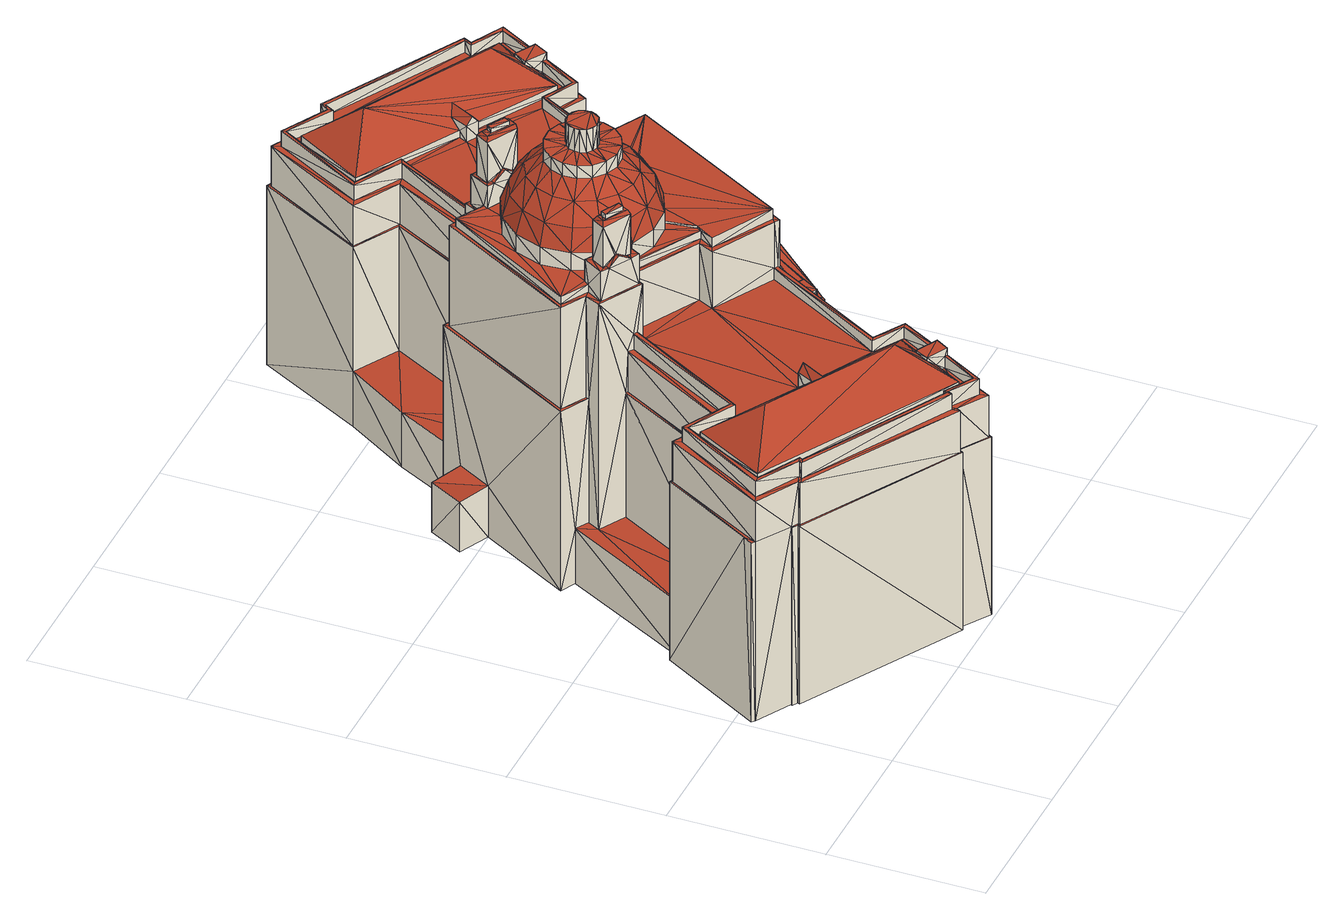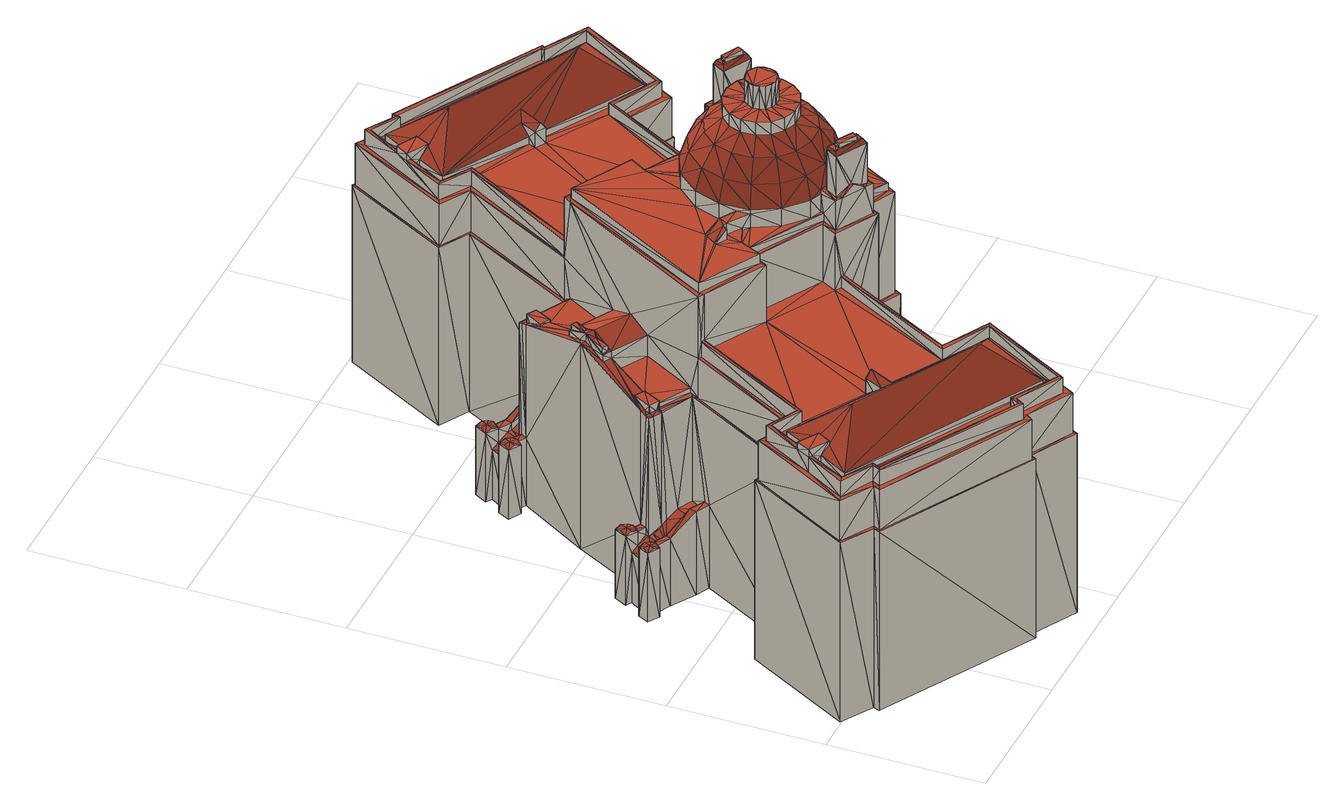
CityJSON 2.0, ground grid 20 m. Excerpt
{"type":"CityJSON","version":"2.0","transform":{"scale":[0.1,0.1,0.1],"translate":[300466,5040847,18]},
"CityObjects":{
"building1":{"type":"Building","geometry":[{"type":"MultiSurface","lod":"2","boundaries":[[[0,1,2]],[[3,4,5]],[[6,7,8]],[[9,10,11]],[[12,13,14]],[[10,15,0]],[[16,15,13]],[[12,16,13]],[[17,3,18]],[[12,19,16]],[[16,20,15]],[[20,21,15]],[[22,23,20]],[[20,23,24]],[[23,25,24]],[[20,24,21]],[[15,21,26]],[[15,26,0]],[[27,28,29]],[[30,27,1]],[[31,18,32]],[[30,33,27]],[[34,35,31]],[[1,27,29]],[[0,2,36]],[[34,31,32]],[[37,38,39]],[[28,40,29]],[[1,29,2]],[[29,41,42]],[[2,29,42]],[[2,42,43]],[[44,43,45]],[[2,43,44]],[[10,0,38]],[[0,36,38]],[[38,36,46]],[[11,10,38]],[[32,18,47]],[[38,48,49]],[[18,9,47]],[[39,38,49]],[[37,39,50]],[[11,38,37]],[[7,51,52]],[[34,32,53]],[[8,52,54]],[[7,52,8]],[[6,8,55]],[[47,9,56]],[[57,6,55]],[[18,3,5]],[[58,7,6]],[[9,11,56]],[[58,59,7]],[[11,37,51]],[[7,11,51]],[[18,5,9]],[[60,61,62]],[[60,63,61]],[[61,64,65]],[[61,65,62]],[[66,67,63]],[[66,63,60]],[[68,69,70]],[[68,71,69]],[[72,68,70]],[[73,74,75]],[[75,74,66]],[[74,67,66]],[[76,77,78]],[[78,77,79]],[[80,76,81]],[[81,76,78]],[[80,82,83]],[[80,81,82]],[[82,79,77]],[[83,82,77]],[[84,85,86]],[[87,88,89]],[[85,90,87]],[[86,85,87]],[[86,87,89]],[[91,92,93]],[[94,92,91]],[[91,93,95]],[[96,94,97]],[[94,91,98]],[[99,96,100]],[[99,100,101]],[[101,100,102]],[[96,92,94]],[[99,92,96]],[[103,104,105]],[[103,106,104]],[[107,108,109]],[[107,109,110]],[[111,112,113]],[[113,112,114]],[[115,113,116]],[[117,118,119]],[[120,115,121]],[[120,111,115]],[[119,118,120]],[[122,123,124]],[[117,119,123]],[[118,125,111]],[[109,122,126]],[[108,123,122]],[[120,118,111]],[[108,122,109]],[[115,111,113]],[[117,123,108]],[[127,128,129]],[[130,128,127]],[[131,132,133]],[[131,134,135]],[[131,135,132]],[[35,133,31]],[[134,136,135]],[[131,133,35]],[[135,137,138]],[[138,137,139]],[[135,138,132]],[[137,127,139]],[[137,130,127]],[[140,141,142]],[[141,143,144]],[[141,144,145]],[[145,146,142]],[[141,145,142]],[[147,143,148]],[[149,150,151]],[[148,143,141]],[[147,149,143]],[[149,151,143]],[[152,153,154]],[[154,153,155]],[[105,104,156]],[[153,105,157]],[[117,108,153]],[[117,153,157]],[[108,155,153]],[[105,156,158]],[[157,105,158]],[[158,156,159]],[[156,160,159]],[[140,161,141]],[[162,163,164]],[[163,165,164]],[[166,163,162]],[[166,167,163]],[[168,164,165]],[[169,164,168]],[[170,171,172]],[[170,172,173]],[[167,174,175]],[[166,174,167]],[[171,176,172]],[[172,176,177]],[[178,179,180]],[[178,181,179]],[[182,183,178]],[[183,181,178]],[[184,185,186]],[[185,187,186]],[[188,189,190]],[[191,190,192]],[[193,191,192]],[[194,192,195]],[[193,192,194]],[[190,196,192]],[[190,197,196]],[[190,198,197]],[[197,198,199]],[[200,201,202]],[[200,202,203]],[[204,205,206]],[[207,204,206]],[[208,209,210]],[[210,209,211]],[[212,213,214]],[[212,214,215]],[[208,202,201]],[[208,210,202]],[[212,215,216]],[[215,217,216]],[[218,219,220]],[[220,219,221]],[[218,222,223]],[[218,220,222]],[[224,225,226]],[[225,227,226]],[[224,228,225]],[[225,229,227]],[[230,231,232]],[[230,233,231]],[[234,233,230]],[[234,235,233]],[[236,237,238]],[[239,237,236]],[[239,240,237]],[[239,241,240]],[[239,22,241]],[[22,20,241]],[[237,240,242]],[[237,242,234]],[[242,235,234]],[[243,244,245]],[[245,244,246]],[[247,248,249]],[[247,250,248]],[[226,227,251]],[[251,252,253]],[[251,254,252]],[[226,251,253]],[[111,243,245]],[[247,222,250]],[[247,223,222]],[[125,243,111]],[[255,223,247]],[[243,255,247]],[[125,255,243]],[[256,257,258]],[[256,258,259]],[[257,260,258]],[[261,262,263]],[[263,262,264]],[[261,265,262]],[[261,263,257]],[[261,256,266]],[[261,257,256]],[[267,211,209]],[[267,268,211]],[[269,270,271]],[[270,272,271]],[[91,95,273]],[[91,273,274]],[[96,275,276]],[[96,97,275]],[[100,277,278]],[[100,278,102]],[[94,270,269]],[[94,98,270]],[[277,279,278]],[[278,279,280]],[[276,275,267]],[[275,268,267]],[[258,281,282]],[[258,260,281]],[[271,283,284]],[[271,272,283]],[[282,281,285]],[[281,286,285]],[[279,216,280]],[[280,216,217]],[[287,288,289]],[[287,290,288]],[[291,285,286]],[[291,286,292]],[[287,264,262]],[[287,289,264]],[[293,206,294]],[[294,206,205]],[[295,296,213]],[[296,214,213]],[[297,292,298]],[[297,291,292]],[[299,300,290]],[[301,302,299]],[[301,299,303]],[[300,288,290]],[[299,290,303]],[[290,304,303]],[[305,249,248]],[[305,248,306]],[[307,308,309]],[[309,308,310]],[[307,309,112]],[[309,114,112]],[[311,246,244]],[[311,312,246]],[[308,313,310]],[[310,313,314]],[[313,293,314]],[[314,293,294]],[[297,315,316]],[[317,315,297]],[[318,297,298]],[[319,315,317]],[[317,297,318]],[[319,317,320]],[[305,306,299]],[[306,300,299]],[[320,321,322]],[[301,320,302]],[[312,320,322]],[[311,302,312]],[[301,319,320]],[[312,302,320]],[[321,323,322]],[[321,324,323]],[[325,326,327]],[[326,328,327]],[[328,296,295]],[[327,328,295]],[[324,203,323]],[[324,200,203]],[[304,316,315]],[[303,304,315]],[[317,318,325]],[[318,326,325]],[[159,329,330]],[[159,160,329]],[[224,331,332]],[[224,332,228]],[[332,331,333]],[[188,253,252]],[[334,253,188]],[[188,252,189]],[[331,334,335]],[[331,335,333]],[[331,253,334]],[[336,337,338]],[[336,339,337]],[[340,338,341]],[[341,338,123]],[[340,342,338]],[[338,337,124]],[[338,124,123]],[[343,344,225]],[[344,229,225]],[[345,346,347]],[[345,348,346]],[[347,346,349]],[[349,350,351]],[[347,349,351]],[[346,352,349]],[[353,354,355]],[[353,355,356]],[[351,350,61]],[[350,64,61]],[[357,358,359]],[[357,360,358]],[[357,359,361]],[[361,355,354]],[[357,361,354]],[[361,362,355]],[[345,353,356]],[[345,356,348]],[[361,363,362]],[[362,363,364]],[[365,366,367]],[[365,368,366]],[[369,366,370]],[[369,367,366]],[[371,368,365]],[[371,372,368]],[[373,374,375]],[[373,376,374]],[[373,377,376]],[[376,377,378]],[[349,352,379]],[[349,379,380]],[[381,382,383]],[[384,382,381]],[[385,386,387]],[[386,388,389]],[[384,390,385]],[[381,391,390]],[[386,389,387]],[[384,381,390]],[[384,385,387]],[[392,393,394]],[[392,395,393]],[[382,396,397]],[[382,397,383]],[[383,397,398]],[[382,395,396]],[[396,395,392]],[[389,393,395]],[[387,389,395]],[[399,400,369]],[[369,89,88]],[[369,370,89]],[[399,369,88]],[[401,402,403]],[[403,404,405]],[[406,404,403]],[[401,407,402]],[[402,406,403]],[[404,400,399]],[[406,400,404]],[[401,408,407]],[[363,86,364]],[[408,363,409]],[[401,84,408]],[[408,84,363]],[[363,84,86]],[[410,411,412]],[[410,380,413]],[[410,412,380]],[[412,411,414]],[[413,380,379]],[[380,412,415]],[[416,417,418]],[[417,419,418]],[[420,417,416]],[[414,421,420]],[[420,422,417]],[[411,421,414]],[[421,422,420]],[[423,424,71]],[[71,62,425]],[[423,71,425]],[[424,69,71]],[[426,427,428]],[[426,428,429]],[[423,429,424]],[[423,426,429]],[[360,430,431]],[[427,430,360]],[[360,431,358]],[[427,360,428]],[[432,433,434]],[[432,435,433]],[[436,435,432]],[[436,437,435]],[[438,439,440]],[[441,438,440]],[[442,443,437]],[[442,437,436]],[[443,444,445]],[[442,444,443]],[[440,439,446]],[[440,446,447]],[[448,449,450]],[[449,451,450]],[[452,453,454]],[[455,453,452]],[[455,452,456]],[[452,457,456]],[[456,458,459]],[[456,457,458]],[[460,461,462]],[[462,461,463]],[[464,460,462]],[[464,462,465]],[[466,467,468]],[[468,467,469]],[[470,447,446]],[[471,447,470]],[[472,471,470]],[[473,471,472]],[[474,475,476]],[[474,477,475]],[[461,478,463]],[[463,478,479]],[[480,464,465]],[[480,465,481]],[[482,480,481]],[[482,481,483]],[[451,484,485]],[[450,451,485]],[[453,483,454]],[[453,482,483]],[[478,484,479]],[[478,485,484]],[[459,458,486]],[[458,487,486]],[[488,449,448]],[[488,489,449]],[[486,487,490]],[[487,491,490]],[[490,491,488]],[[491,489,488]],[[434,433,492]],[[433,493,492]],[[494,495,441]],[[495,438,441]],[[477,472,475]],[[477,473,472]],[[467,474,476]],[[467,476,469]],[[444,468,445]],[[444,466,468]],[[492,493,494]],[[493,495,494]],[[496,497,498]],[[499,497,496]],[[500,501,502]],[[500,503,501]],[[504,505,506]],[[504,507,505]],[[430,508,431]],[[431,508,509]],[[402,510,406]],[[402,511,510]],[[512,408,513]],[[513,408,409]],[[514,498,497]],[[514,515,498]],[[502,516,517]],[[502,501,516]],[[506,415,412]],[[506,505,415]],[[420,503,500]],[[420,416,503]],[[425,62,504]],[[62,507,504]],[[62,65,507]],[[508,512,509]],[[509,512,513]],[[511,499,510]],[[510,499,496]],[[517,516,515]],[[517,515,514]],[[518,46,519]],[[520,518,519]],[[518,38,46]],[[520,521,518]],[[520,50,521]],[[50,39,521]],[[522,523,520]],[[523,50,520]],[[522,524,523]],[[523,37,50]],[[525,519,526]],[[526,519,46]],[[525,526,527]],[[526,46,36]],[[528,37,523]],[[528,51,37]],[[378,52,51]],[[378,51,528]],[[529,378,377]],[[54,52,378]],[[529,54,378]],[[57,530,6]],[[531,530,57]],[[532,533,59]],[[59,533,7]],[[58,532,59]],[[534,532,58]],[[534,6,530]],[[534,58,6]],[[531,55,535]],[[531,57,55]],[[535,8,536]],[[535,55,8]],[[537,538,539]],[[537,25,23]],[[537,539,25]],[[540,541,542]],[[540,543,544]],[[540,544,541]],[[19,542,16]],[[543,545,544]],[[540,542,19]],[[544,546,541]],[[544,547,546]],[[548,549,24]],[[24,549,21]],[[550,551,26]],[[26,551,0]],[[549,26,21]],[[549,550,26]],[[542,241,16]],[[16,241,20]],[[552,15,553]],[[552,13,15]],[[554,552,555]],[[554,14,552]],[[14,13,552]],[[552,544,545]],[[555,552,545]],[[556,557,540]],[[556,540,19]],[[556,19,12]],[[556,554,558]],[[556,14,554]],[[556,12,14]],[[239,559,537]],[[239,537,23]],[[239,23,22]],[[238,237,548]],[[238,548,560]],[[548,25,539]],[[560,548,539]],[[548,24,25]],[[561,562,563]],[[147,561,563]],[[147,563,564]],[[149,564,565]],[[563,566,10]],[[147,564,149]],[[563,10,9]],[[562,566,563]],[[547,194,546]],[[566,567,553]],[[566,553,10]],[[553,568,193]],[[553,193,547]],[[10,553,15]],[[547,193,194]],[[567,568,553]],[[569,570,571]],[[569,4,3]],[[569,571,4]],[[572,47,573]],[[572,32,47]],[[573,56,574]],[[573,47,56]],[[574,11,575]],[[574,56,11]],[[133,576,31]],[[31,576,18]],[[577,563,5]],[[5,563,9]],[[578,579,131]],[[578,131,35]],[[578,35,34]],[[578,580,581]],[[578,53,580]],[[578,34,53]],[[582,572,136]],[[572,135,136]],[[580,572,582]],[[53,32,572]],[[580,53,572]],[[583,584,569]],[[583,569,3]],[[583,3,17]],[[585,586,587]],[[583,586,585]],[[583,588,586]],[[583,576,588]],[[583,17,576]],[[17,18,576]],[[586,565,564]],[[586,588,565]],[[587,577,589]],[[589,577,571]],[[587,586,577]],[[577,4,571]],[[577,5,4]],[[128,142,146]],[[128,146,129]],[[533,575,7]],[[575,142,128]],[[7,575,11]],[[533,142,575]],[[536,54,529]],[[536,8,54]],[[283,590,43]],[[43,590,45]],[[591,284,283]],[[207,284,591]],[[591,283,43]],[[591,43,42]],[[207,591,204]],[[592,29,40]],[[592,40,593]],[[591,42,594]],[[42,41,594]],[[592,594,29]],[[29,594,41]],[[198,232,199]],[[198,551,232]],[[199,232,231]],[[551,595,1]],[[198,595,551]],[[551,1,0]],[[526,2,596]],[[526,36,2]],[[274,596,597]],[[596,44,597]],[[274,273,596]],[[596,2,44]],[[598,45,590]],[[44,45,598]],[[597,44,598]],[[599,593,28]],[[28,593,40]],[[600,601,30]],[[30,601,33]],[[600,1,595]],[[600,30,1]],[[27,599,28]],[[602,599,27]],[[601,602,33]],[[33,602,27]],[[521,39,603]],[[39,49,603]],[[49,48,604]],[[603,49,604]],[[518,604,38]],[[38,604,48]],[[605,606,525]],[[605,525,92]],[[525,93,92]],[[525,527,93]],[[219,99,221]],[[221,99,101]],[[607,608,609]],[[607,609,610]],[[611,610,612]],[[612,610,609]],[[613,611,612]],[[614,611,613]],[[614,608,607]],[[614,613,608]],[[615,616,617]],[[413,616,615]],[[616,618,619]],[[410,413,615]],[[413,618,616]],[[620,621,622]],[[620,623,621]],[[624,625,620]],[[625,626,623]],[[627,628,624]],[[629,630,628]],[[625,623,620]],[[627,629,628]],[[627,624,620]],[[631,622,632]],[[633,621,634]],[[631,632,635]],[[636,635,637]],[[631,635,636]],[[632,622,633]],[[633,622,621]],[[629,631,636]],[[627,631,629]],[[619,371,419]],[[619,618,371]],[[618,372,371]],[[371,418,419]],[[638,522,639]],[[640,524,522]],[[638,640,522]],[[522,641,639]],[[642,643,638]],[[642,644,643]],[[375,374,640]],[[645,646,644]],[[643,647,638]],[[642,645,644]],[[643,648,647]],[[375,640,638]],[[647,649,375]],[[647,375,638]],[[642,330,329]],[[642,329,645]],[[639,641,650]],[[641,651,650]],[[650,651,652]],[[651,653,652]],[[605,652,653]],[[605,653,606]],[[654,655,656]],[[654,657,655]],[[656,655,658]],[[654,659,657]],[[654,660,659]],[[661,662,663]],[[661,663,664]],[[665,661,664]],[[666,661,665]],[[667,668,669]],[[669,663,662]],[[251,115,116]],[[251,116,254]],[[670,671,672]],[[671,673,672]],[[670,674,671]],[[674,675,671]],[[676,677,670]],[[677,161,670]],[[161,674,670]],[[676,678,679]],[[676,679,677]],[[671,126,122]],[[671,675,126]],[[676,680,681]],[[676,681,678]],[[681,680,682]],[[336,673,339]],[[680,672,336]],[[336,672,673]],[[680,336,682]],[[683,684,685]],[[685,684,686]],[[687,688,184]],[[688,185,184]],[[684,689,686]],[[686,689,690]],[[169,691,692]],[[169,168,691]],[[693,169,692]],[[176,694,177]],[[695,696,176]],[[176,696,694]],[[696,692,694]],[[694,692,691]],[[696,697,692]],[[698,699,700]],[[699,701,700]],[[702,703,704]],[[705,702,704]],[[706,707,708]],[[709,710,702]],[[708,707,705]],[[709,702,707]],[[707,702,705]],[[711,712,713]],[[711,714,712]],[[706,708,715]],[[708,716,715]],[[717,107,718]],[[718,107,110]],[[713,712,103]],[[712,106,103]],[[703,152,704]],[[704,152,154]],[[719,720,721]],[[721,720,722]],[[723,724,720]],[[724,722,720]],[[723,718,724]],[[723,717,718]],[[725,716,726]],[[725,715,716]],[[727,728,729]],[[727,730,728]],[[698,729,728]],[[698,728,699]],[[719,721,731]],[[721,732,731]],[[732,183,182]],[[731,732,182]],[[170,733,734]],[[710,733,711]],[[711,733,170]],[[711,170,714]],[[714,170,173]],[[710,711,702]],[[701,175,174]],[[700,701,174]],[[709,707,700]],[[174,735,736]],[[700,174,736]],[[709,700,736]],[[736,735,734]],[[736,734,733]],[[737,683,685]],[[738,683,737]],[[739,740,688]],[[739,688,687]],[[725,740,739]],[[725,726,740]],[[727,738,737]],[[727,737,730]],[[741,186,742]],[[742,186,187]],[[743,649,647]],[[743,744,649]],[[741,648,643]],[[741,742,648]],[[745,644,746]],[[746,644,646]],[[743,180,744]],[[744,180,179]],[[745,746,689]],[[746,690,689]],[[747,748,749]],[[747,749,750]],[[749,748,751]],[[752,747,750]],[[340,747,752]],[[340,752,342]],[[343,121,344]],[[343,120,121]],[[753,120,343]],[[748,753,751]],[[751,753,343]],[[60,71,68]],[[60,62,71]],[[754,75,66]],[[73,75,754]],[[755,68,72]],[[755,66,68]],[[754,66,755]],[[66,60,68]],[[80,83,77]],[[80,77,76]],[[381,403,391]],[[401,381,383]],[[84,383,85]],[[383,398,85]],[[401,403,381]],[[401,383,84]],[[756,587,589]],[[757,580,582]],[[579,757,131]],[[578,581,757]],[[578,757,579]],[[581,580,757]],[[757,582,136]],[[583,585,756]],[[584,756,569]],[[583,756,584]],[[585,587,756]],[[756,589,571]],[[145,129,146]],[[127,129,145]],[[574,128,130]],[[574,575,128]],[[152,105,153]],[[152,103,105]],[[713,103,152]],[[702,713,703]],[[702,711,713]],[[703,713,152]],[[106,177,694]],[[172,177,106]],[[746,646,645]],[[163,686,165]],[[714,172,712]],[[712,172,106]],[[167,728,685]],[[167,175,701]],[[699,167,701]],[[730,685,728]],[[106,694,156]],[[730,737,685]],[[699,728,167]],[[714,173,172]],[[168,165,746]],[[167,685,163]],[[685,686,163]],[[694,691,156]],[[686,690,165]],[[746,165,690]],[[168,746,691]],[[691,746,645]],[[156,645,329]],[[691,645,156]],[[156,329,160]],[[106,156,104]],[[758,162,164]],[[166,758,759]],[[166,162,758]],[[171,758,760]],[[760,758,693]],[[693,758,169]],[[171,695,176]],[[171,760,695]],[[169,758,164]],[[171,759,758]],[[170,734,171]],[[735,759,734]],[[734,759,171]],[[166,759,735]],[[166,735,174]],[[226,253,331]],[[224,226,331]],[[197,231,233]],[[197,199,231]],[[230,551,550]],[[230,232,551]],[[192,196,233]],[[195,192,233]],[[195,233,235]],[[196,197,233]],[[234,550,549]],[[234,230,550]],[[266,259,761]],[[266,256,259]],[[261,266,265]],[[266,761,265]],[[297,316,291]],[[304,762,316]],[[287,762,304]],[[316,762,291]],[[287,304,290]],[[291,762,285]],[[762,763,285]],[[287,763,762]],[[761,259,763]],[[287,262,265]],[[258,282,763]],[[258,763,259]],[[287,265,761]],[[287,761,763]],[[763,282,285]],[[95,93,273]],[[527,526,93]],[[93,596,273]],[[93,526,596]],[[98,91,274]],[[98,274,270]],[[274,597,272]],[[272,597,598]],[[270,274,272]],[[598,590,283]],[[272,598,283]],[[328,215,296]],[[296,215,214]],[[215,286,217]],[[318,292,326]],[[292,215,328]],[[318,298,292]],[[292,286,215]],[[222,263,248]],[[260,278,281]],[[248,263,264]],[[257,278,260]],[[289,288,300]],[[326,292,328]],[[289,248,264]],[[306,289,300]],[[222,257,263]],[[306,248,289]],[[280,217,286]],[[250,222,248]],[[281,280,286]],[[222,101,257]],[[220,101,222]],[[278,280,281]],[[220,221,101]],[[101,102,278]],[[101,278,257]],[[301,315,319]],[[301,303,315]],[[207,211,284]],[[202,207,206]],[[268,271,284]],[[268,284,211]],[[313,203,293]],[[308,322,313]],[[97,94,269]],[[307,312,308]],[[307,112,312]],[[275,269,268]],[[111,245,112]],[[245,246,112]],[[312,112,246]],[[312,322,308]],[[322,323,313]],[[313,323,203]],[[293,203,202]],[[293,202,206]],[[210,207,202]],[[97,269,275]],[[210,211,207]],[[269,271,268]],[[601,310,602]],[[116,113,198]],[[600,309,310]],[[189,252,190]],[[599,294,205]],[[309,595,114]],[[198,113,595]],[[205,592,593]],[[254,198,252]],[[204,591,592]],[[252,198,190]],[[592,591,594]],[[254,116,198]],[[113,114,595]],[[204,592,205]],[[602,294,599]],[[600,595,309]],[[600,310,601]],[[310,314,602]],[[602,314,294]],[[599,205,593]],[[305,299,302]],[[243,247,244]],[[311,244,305]],[[247,249,244]],[[311,305,302]],[[305,244,249]],[[320,317,325]],[[212,208,213]],[[200,295,213]],[[320,325,321]],[[212,216,208]],[[277,276,279]],[[100,276,277]],[[321,325,324]],[[100,96,276]],[[276,267,279]],[[279,209,216]],[[325,327,324]],[[279,267,209]],[[324,295,200]],[[213,208,201]],[[200,213,201]],[[208,216,209]],[[324,327,295]],[[418,365,501]],[[371,365,418]],[[406,510,400]],[[365,515,516]],[[496,367,400]],[[416,418,503]],[[515,367,498]],[[510,496,400]],[[365,367,515]],[[496,498,367]],[[400,367,369]],[[503,418,501]],[[501,365,516]],[[521,603,518]],[[518,603,604]],[[404,388,386]],[[405,386,385]],[[405,404,386]],[[392,394,87]],[[392,87,90]],[[396,392,90]],[[405,385,390]],[[403,390,391]],[[403,405,390]],[[397,90,85]],[[397,396,90]],[[398,397,85]],[[387,395,764]],[[765,387,764]],[[384,387,765]],[[384,765,766]],[[382,767,764]],[[382,764,395]],[[384,766,382]],[[766,767,382]],[[428,360,357]],[[72,424,429]],[[70,69,424]],[[353,428,357]],[[72,70,424]],[[353,429,428]],[[345,72,353]],[[353,357,354]],[[345,73,754]],[[345,755,72]],[[72,429,353]],[[73,347,351]],[[351,61,63]],[[74,63,67]],[[73,351,74]],[[74,351,63]],[[345,347,73]],[[345,754,755]],[[349,380,505]],[[505,380,415]],[[349,65,350]],[[350,65,64]],[[349,505,507]],[[349,507,65]],[[361,431,509]],[[361,513,363]],[[359,358,431]],[[513,409,363]],[[359,431,361]],[[361,509,513]],[[768,497,499]],[[769,768,499]],[[770,768,769]],[[770,771,768]],[[470,446,770]],[[446,771,770]],[[438,772,773]],[[438,773,439]],[[772,774,773]],[[772,775,774]],[[776,502,777]],[[500,502,776]],[[776,778,779]],[[776,777,778]],[[779,778,493]],[[493,778,495]],[[780,781,435]],[[435,781,433]],[[780,782,781]],[[783,782,780]],[[504,782,783]],[[504,506,782]],[[423,425,784]],[[425,785,784]],[[785,786,787]],[[784,785,787]],[[786,437,443]],[[787,786,443]],[[788,445,468]],[[788,468,789]],[[790,788,791]],[[788,789,791]],[[426,790,427]],[[790,791,427]],[[430,792,508]],[[430,793,792]],[[794,795,792]],[[793,794,792]],[[794,476,795]],[[794,469,476]],[[407,796,402]],[[797,407,512]],[[402,796,511]],[[512,407,408]],[[797,796,407]],[[798,799,797]],[[797,799,796]],[[475,799,798]],[[475,472,799]],[[774,497,768]],[[774,514,497]],[[773,774,768]],[[773,768,771]],[[777,517,775]],[[777,502,517]],[[778,777,775]],[[778,775,772]],[[506,412,414]],[[782,414,776]],[[414,420,776]],[[506,414,782]],[[420,500,776]],[[781,776,779]],[[782,776,781]],[[425,504,785]],[[785,504,783]],[[785,783,780]],[[785,780,786]],[[423,784,790]],[[423,790,426]],[[784,788,790]],[[784,787,788]],[[791,793,430]],[[427,791,430]],[[791,794,793]],[[791,789,794]],[[792,512,508]],[[792,797,512]],[[792,798,797]],[[795,798,792]],[[796,769,499]],[[796,499,511]],[[770,769,796]],[[799,770,796]],[[461,485,478]],[[455,456,459]],[[455,490,448]],[[455,482,453]],[[459,486,490]],[[482,464,480]],[[455,459,490]],[[455,464,482]],[[490,488,448]],[[464,461,460]],[[455,461,464]],[[455,448,461]],[[448,485,461]],[[448,450,485]],[[472,470,770]],[[472,770,799]],[[795,475,798]],[[476,475,795]],[[468,469,794]],[[789,468,794]],[[787,443,788]],[[788,443,445]],[[780,435,437]],[[786,780,437]],[[781,493,433]],[[781,779,493]],[[495,772,438]],[[495,778,772]],[[439,773,771]],[[439,771,446]],[[517,514,774]],[[775,517,774]],[[389,88,393]],[[394,393,87]],[[404,399,389]],[[404,389,388]],[[389,399,88]],[[87,393,88]],[[611,607,610]],[[614,607,611]],[[623,619,621]],[[634,621,417]],[[417,621,419]],[[616,623,626]],[[619,419,621]],[[616,619,623]],[[410,629,636]],[[410,615,629]],[[629,615,630]],[[410,636,411]],[[636,637,421]],[[411,636,421]],[[800,620,801]],[[620,622,801]],[[627,620,800]],[[627,800,802]],[[628,617,624]],[[615,617,628]],[[615,628,630]],[[617,625,624]],[[617,616,625]],[[616,626,625]],[[421,635,422]],[[635,632,422]],[[637,635,421]],[[632,633,422]],[[633,634,417]],[[633,417,422]],[[631,803,801]],[[631,801,622]],[[802,803,631]],[[627,802,631]],[[651,520,519]],[[522,651,641]],[[522,520,651]],[[525,653,519]],[[606,653,525]],[[651,519,653]],[[374,528,640]],[[640,523,524]],[[376,528,374]],[[528,523,640]],[[376,378,528]],[[654,656,804]],[[656,805,804]],[[654,804,660]],[[656,658,805]],[[667,669,662]],[[667,662,661]],[[666,667,661]],[[344,121,227]],[[344,227,229]],[[227,121,115]],[[227,115,251]],[[339,673,337]],[[671,122,673]],[[673,122,124]],[[673,124,337]],[[676,670,672]],[[676,672,680]],[[745,689,741]],[[683,687,684]],[[725,739,738]],[[725,738,727]],[[715,727,729]],[[706,698,707]],[[741,689,186]],[[698,700,707]],[[741,643,644]],[[745,741,644]],[[698,715,729]],[[725,727,715]],[[706,715,698]],[[738,687,683]],[[684,186,689]],[[738,739,687]],[[687,184,684]],[[684,184,186]],[[675,142,126]],[[674,142,675]],[[732,535,536]],[[140,674,161]],[[718,110,533]],[[140,142,674]],[[109,126,142]],[[732,536,183]],[[533,109,142]],[[744,373,649]],[[724,530,722]],[[534,530,724]],[[724,718,532]],[[181,377,179]],[[536,529,181]],[[534,724,532]],[[530,721,722]],[[373,375,649]],[[744,179,373]],[[532,718,533]],[[533,110,109]],[[531,721,530]],[[373,179,377]],[[181,529,377]],[[183,536,181]],[[531,535,732]],[[531,732,721]],[[185,178,187]],[[743,187,180]],[[723,720,708]],[[178,180,187]],[[740,731,182]],[[742,187,743]],[[719,740,726]],[[742,743,648]],[[720,726,716]],[[723,705,717]],[[705,704,717]],[[107,155,108]],[[704,154,107]],[[107,154,155]],[[717,704,107]],[[723,708,705]],[[708,720,716]],[[743,647,648]],[[719,726,720]],[[719,731,740]],[[688,182,185]],[[740,182,688]],[[182,178,185]],[[693,692,697]],[[760,693,697]],[[695,697,696]],[[695,760,697]],[[709,736,733]],[[709,733,710]],[[194,235,242]],[[194,195,235]],[[537,806,538]],[[806,539,538]],[[540,807,543]],[[240,194,242]],[[541,240,241]],[[541,546,194]],[[541,194,240]],[[542,541,241]],[[237,234,549]],[[237,549,548]],[[552,553,547]],[[552,547,544]],[[807,545,543]],[[807,554,555]],[[556,558,807]],[[557,807,540]],[[556,807,557]],[[558,554,807]],[[807,555,545]],[[806,238,560]],[[559,806,537]],[[239,236,806]],[[239,806,559]],[[236,238,806]],[[806,560,539]],[[148,141,677]],[[677,141,161]],[[147,148,561]],[[148,677,679]],[[561,148,679]],[[561,681,562]],[[561,678,681]],[[561,679,678]],[[682,336,338]],[[562,682,338]],[[562,681,682]],[[562,342,566]],[[342,752,566]],[[562,338,342]],[[566,752,750]],[[747,666,748]],[[747,808,667]],[[747,667,666]],[[667,808,668]],[[666,665,748]],[[753,119,120]],[[808,119,753]],[[748,663,753]],[[669,753,663]],[[808,669,668]],[[748,664,663]],[[665,664,748]],[[808,753,669]],[[340,660,747]],[[804,805,808]],[[660,804,747]],[[340,659,660]],[[747,804,808]],[[341,123,119]],[[805,658,808]],[[655,341,658]],[[340,655,657]],[[340,657,659]],[[341,808,658]],[[340,341,655]],[[341,119,808]],[[566,750,749]],[[228,332,567]],[[343,225,228]],[[343,228,567]],[[751,343,567]],[[566,749,751]],[[566,751,567]],[[568,191,193]],[[191,334,190]],[[334,188,190]],[[335,334,191]],[[568,335,191]],[[567,333,568]],[[568,333,335]],[[567,332,333]],[[569,756,570]],[[131,757,134]],[[756,571,570]],[[757,136,134]],[[135,573,137]],[[572,573,135]],[[132,149,588]],[[588,149,565]],[[132,138,149]],[[133,132,576]],[[132,588,576]],[[573,574,130]],[[573,130,137]],[[144,127,145]],[[139,143,151]],[[139,144,143]],[[139,127,144]],[[139,151,150]],[[138,139,150]],[[138,150,149]],[[577,564,563]],[[586,564,577]],[[802,612,803]],[[802,800,608]],[[803,609,801]],[[609,800,801]],[[803,612,609]],[[802,608,613]],[[608,800,609]],[[802,613,612]],[[767,79,764]],[[767,78,79]],[[766,78,767]],[[82,765,764]],[[766,765,81]],[[81,765,82]],[[82,764,79]],[[766,81,78]],[[117,348,118]],[[348,356,118]],[[368,650,652]],[[368,652,366]],[[362,364,218]],[[255,355,223]],[[157,158,346]],[[159,330,379]],[[356,355,255]],[[157,346,348]],[[352,159,379]],[[218,364,219]],[[639,368,372]],[[639,650,368]],[[642,638,413]],[[413,638,618]],[[370,366,605]],[[605,366,652]],[[99,89,92]],[[370,605,89]],[[99,86,89]],[[362,218,355]],[[413,379,330]],[[605,92,89]],[[218,223,355]],[[346,159,352]],[[642,413,330]],[[346,158,159]],[[618,639,372]],[[618,638,639]],[[364,86,219]],[[219,86,99]],[[117,157,348]],[[118,356,125]],[[125,356,255]],[[465,477,474]],[[444,483,466]],[[479,471,473]],[[467,465,474]],[[449,441,440]],[[492,494,491]],[[434,492,487]],[[432,434,458]],[[442,436,457]],[[484,447,471]],[[451,440,447]],[[436,432,457]],[[466,483,467]],[[494,441,449]],[[442,452,444]],[[463,473,477]],[[451,447,484]],[[444,454,483]],[[432,458,457]],[[442,457,452]],[[487,492,491]],[[434,487,458]],[[479,484,471]],[[462,463,477]],[[483,481,467]],[[449,440,451]],[[489,494,449]],[[491,494,489]],[[467,481,465]],[[463,479,473]],[[444,452,454]],[[465,462,477]]],"semantics":{"surfaces":[{"type":"GroundSurface"},{"type":"WallSurface"},{"type":"RoofSurface"}],"values":[0,0,0,0,0,0,0,0,0,0,0,0,0,0,0,0,0,0,0,0,0,0,0,0,0,0,0,0,0,0,0,0,0,0,0,0,0,0,0,0,0,0,0,0,0,0,0,0,0,0,0,0,0,0,0,0,0,0,1,1,1,1,1,1,1,1,1,1,1,1,1,1,1,1,1,1,1,1,1,1,1,1,1,1,1,1,1,1,1,1,1,1,1,1,1,1,1,1,1,1,1,1,1,1,1,1,1,1,1,1,1,1,1,1,1,1,1,1,1,1,1,1,1,1,1,1,1,1,1,1,1,1,1,1,1,1,1,1,1,1,1,1,1,1,1,1,1,1,1,1,1,1,1,1,1,1,1,1,1,1,1,1,1,1,1,1,1,1,1,1,1,1,1,1,1,1,1,1,1,1,1,1,1,1,1,1,1,1,1,1,1,1,1,1,1,1,1,1,1,1,1,1,1,1,1,1,1,1,1,1,1,1,1,1,1,1,1,1,1,1,1,1,1,1,1,1,1,1,1,1,1,1,1,1,1,1,1,1,1,1,1,1,1,1,1,1,1,1,1,1,1,1,1,1,1,1,1,1,1,1,1,1,1,1,1,1,1,1,1,1,1,1,1,1,1,1,1,1,1,1,1,1,1,1,1,1,1,1,1,1,1,1,1,1,1,1,1,1,1,1,1,1,1,1,1,1,1,1,1,1,1,1,1,1,1,1,1,1,1,1,1,1,1,1,1,1,1,1,1,1,1,1,1,1,1,1,1,1,1,1,1,1,1,1,1,1,1,1,1,1,1,1,1,1,1,1,1,1,1,1,1,1,1,1,1,1,1,1,1,1,1,1,1,1,1,1,1,1,1,1,1,1,1,1,1,1,1,1,1,1,1,1,1,1,1,1,1,1,1,1,1,1,1,1,1,1,1,1,1,1,1,1,1,1,1,1,1,1,1,1,1,1,1,1,1,1,1,1,1,1,1,1,1,1,1,1,1,1,1,1,1,1,1,1,1,1,1,1,1,1,1,1,1,1,1,1,1,1,1,1,1,1,1,1,1,1,1,1,1,1,1,1,1,1,1,1,1,1,1,1,1,1,1,1,1,1,1,1,1,1,1,1,1,1,1,1,1,1,1,1,1,1,1,1,1,1,1,1,1,1,1,1,1,1,1,1,1,1,1,1,1,1,1,1,1,1,1,1,1,1,1,1,1,1,1,1,1,1,1,1,1,1,1,1,1,1,1,1,1,1,1,1,1,1,1,1,1,1,1,1,1,1,1,1,1,1,1,1,1,1,1,1,1,1,1,1,1,1,1,1,1,1,1,1,1,1,1,1,1,1,1,1,1,1,1,1,1,1,1,1,1,1,1,1,1,1,1,1,1,1,1,1,1,1,1,1,1,1,1,1,1,1,1,1,1,1,1,1,1,1,1,1,1,1,1,1,1,1,1,1,1,1,1,1,1,1,1,1,1,1,1,1,1,1,1,1,1,1,1,1,1,1,1,1,1,1,1,1,1,1,1,1,1,1,1,1,1,1,1,1,1,1,1,1,1,1,1,1,1,1,1,1,1,1,1,1,1,1,1,1,1,1,1,1,1,1,1,1,1,1,1,1,1,1,1,1,1,1,1,1,1,1,1,1,1,1,1,1,1,1,1,1,1,1,1,1,1,1,1,1,1,1,1,1,1,1,1,1,1,1,1,1,1,1,1,1,1,1,1,1,1,1,1,1,1,1,1,1,1,1,1,1,1,1,1,1,1,1,1,1,1,1,1,1,1,1,1,1,1,1,1,1,1,1,1,1,1,1,1,1,1,1,1,1,1,1,1,1,1,1,1,1,1,1,1,1,1,1,1,1,1,1,1,1,1,1,1,1,1,1,1,1,1,1,1,1,1,1,1,1,1,1,1,1,1,1,1,1,1,1,1,1,1,1,1,1,1,1,1,1,1,1,1,1,1,1,1,1,1,1,1,1,1,1,1,1,1,1,1,1,1,1,1,1,1,1,1,2,2,2,2,2,2,2,2,2,2,2,2,2,2,2,2,2,2,2,2,2,2,2,2,2,2,2,2,2,2,2,2,2,2,2,2,2,2,2,2,2,2,2,2,2,2,2,2,2,2,2,2,2,2,2,2,2,2,2,2,2,2,2,2,2,2,2,2,2,2,2,2,2,2,2,2,2,2,2,2,2,2,2,2,2,2,2,2,2,2,2,2,2,2,2,2,2,2,2,2,2,2,2,2,2,2,2,2,2,2,2,2,2,2,2,2,2,2,2,2,2,2,2,2,2,2,2,2,2,2,2,2,2,2,2,2,2,2,2,2,2,2,2,2,2,2,2,2,2,2,2,2,2,2,2,2,2,2,2,2,2,2,2,2,2,2,2,2,2,2,2,2,2,2,2,2,2,2,2,2,2,2,2,2,2,2,2,2,2,2,2,2,2,2,2,2,2,2,2,2,2,2,2,2,2,2,2,2,2,2,2,2,2,2,2,2,2,2,2,2,2,2,2,2,2,2,2,2,2,2,2,2,2,2,2,2,2,2,2,2,2,2,2,2,2,2,2,2,2,2,2,2,2,2,2,2,2,2,2,2,2,2,2,2,2,2,2,2,2,2,2,2,2,2,2,2,2,2,2,2,2,2,2,2,2,2,2,2,2,2,2,2,2,2,2,2,2,2,2,2,2,2,2,2,2,2,2,2,2,2,2,2,2,2,2,2,2,2,2,2,2,2,2,2,2,2,2,2,2,2,2,2,2,2,2,2,2,2,2,2,2,2,2,2,2,2,2,2,2,2,2,2,2,2,2,2,2,2,2,2,2,2,2,2,2,2,2,2,2,2,2,2,2,2,2,2,2,2,2,2,2,2,2,2,2,2,2,2,2,2,2,2,2,2,2,2,2,2,2,2,2,2,2,2,2,2,2,2,2,2,2,2,2,2,2,2,2,2,2,2,2,2,2,2,2,2,2,2,2,2,2,2,2,2,2,2,2,2,2,2,2,2,2,2,2,2,2,2,2,2,2,2,2,2,2,2,2,2,2,2,2,2,2,2,2,2,2,2,2,2,2,2,2,2,2,2,2,2,2,2,2,2,2,2,2,2,2,2,2,2,2,2,2,2,2,2,2,2,2,2,2,2,2,2,2,2,2,2,2,2,2,2,2,2,2,2,2,2,2,2,2,2,2,2,2,2,2,2,2,2,2,2,2,2,2,2,2,2,2,2,2,2,2,2,2,2,2,2,2,2,2,2,2,2,2,2,2,2,2,2,2,2,2,2,2,2,2,2,2,2,2,2,2,2,2,2,2,2,2,2,2,2,2,2,2,2,2,2,2,2,2,2,2,2,2,2,2,2,2,2,2,2,2,2,2,2,2,2,2,2,2,2,2,2,2,2,2,2,2,2,2,2,2,2,2,2,2,2,2,2,2,2,2,2,2,2,2,2,2,2,2,2,2,2,2,2,2,2,2,2,2,2,2,2,2,2,2,2,2,2,2,2,2,2,2,2,2,2,2,2,2,2,2,2,2,2,2,2,2,2,2,2,2,2,2,2,2,2,2,2,2,2,2,2,2,2,2,2,2,2,2,2,2,2,2,2,2,2,2,2,2,2,2,2,2,2,2,2,2,2,2,2,2,2,2,2,2]}}]}
},
"vertices":[
[417,292,6],[350,167,6],[97,309,6],[626,464,6],[610,473,6],[614,481,6],[711,823,6],[634,681,6],[507,936,6],[602,486,6],[551,390,6],[566,557,6],[529,291,6],[508,292,6],[513,300,6],[496,299,6],[513,279,6],[634,481,6],[626,485,6],[521,275,6],[500,258,6],[471,263,6],[508,253,6],[499,237,6],[487,254,6],[483,246,6],[438,281,6],[274,29,6],[271,24,6],[65,145,6],[389,145,6],[640,507,6],[636,519,6],[312,5,6],[655,517,6],[648,503,6],[184,473,6],[280,669,6],[230,601,6],[255,646,6],[64,142,6],[58,149,6],[59,151,6],[13,177,6],[86,314,6],[9,180,6],[164,483,6],[616,529,6],[190,620,6],[214,665,6],[271,674,6],[319,746,6],[372,829,6],[640,526,6],[447,968,6],[512,943,6],[584,548,6],[714,831,6],[752,798,6],[675,659,6],[441,527,435],[423,539,419],[414,545,435],[441,527,419],[423,539,416],[414,545,416],[445,524,433],[445,524,419],[435,516,435],[415,528,419],[435,516,419],[415,528,435],[451,504,419],[464,523,419],[450,531,419],[450,531,433],[241,437,516],[218,449,516],[241,437,510],[218,449,510],[245,444,516],[245,444,510],[222,456,510],[222,456,516],[249,420,447],[238,425,447],[249,420,405],[210,441,447],[199,447,447],[199,447,405],[223,434,458],[228,428,261],[193,447,405],[193,447,84],[231,427,318],[228,428,84],[238,422,340],[238,422,318],[231,427,261],[250,416,405],[243,420,340],[250,416,324],[243,420,324],[629,699,340],[543,541,324],[543,541,340],[629,699,324],[633,685,318],[551,537,318],[551,537,261],[633,685,261],[427,318,318],[345,167,318],[427,318,259],[345,167,259],[433,328,267],[433,328,259],[551,537,405],[433,328,405],[489,427,310],[473,398,297],[473,398,267],[543,524,267],[504,454,297],[504,454,267],[427,318,405],[543,524,261],[580,539,112],[561,549,124],[561,549,112],[580,539,124],[648,503,104],[632,512,83],[640,507,77],[640,507,107],[632,512,102],[632,512,104],[612,522,102],[618,519,92],[612,522,92],[591,508,261],[591,508,259],[550,529,261],[591,508,99],[585,511,103],[570,519,112],[550,529,112],[608,499,259],[602,502,259],[608,499,92],[602,502,92],[595,507,97],[630,693,340],[547,539,340],[630,693,318],[547,539,318],[462,585,324],[543,541,405],[462,585,405],[452,566,405],[452,566,324],[588,502,261],[459,930,334],[459,930,324],[407,840,334],[407,840,324],[716,789,334],[716,789,324],[539,765,324],[539,765,334],[685,732,334],[665,695,334],[665,695,324],[685,732,324],[694,750,334],[694,750,324],[554,757,334],[554,757,324],[448,963,318],[375,830,261],[375,830,318],[448,963,261],[508,931,318],[508,931,261],[452,952,340],[452,952,318],[385,833,340],[385,833,318],[476,302,261],[476,302,259],[473,296,259],[484,290,259],[473,296,99],[489,287,259],[489,287,92],[484,290,92],[467,300,102],[451,309,112],[433,320,259],[433,320,112],[269,37,340],[77,145,340],[77,145,318],[269,37,318],[69,146,259],[68,143,259],[68,143,318],[69,146,318],[79,149,340],[23,180,340],[79,149,318],[23,180,318],[86,151,340],[84,147,340],[84,147,324],[86,151,324],[31,181,340],[31,181,324],[349,386,405],[260,435,405],[349,386,324],[260,435,324],[339,366,324],[339,366,405],[500,318,272],[489,324,270],[487,325,272],[487,325,267],[500,318,270],[489,324,267],[442,290,124],[422,300,112],[422,300,124],[442,290,112],[475,272,102],[475,272,92],[500,258,107],[492,262,102],[492,262,104],[508,253,104],[492,262,83],[500,258,77],[480,269,92],[425,319,340],[337,164,340],[425,319,318],[337,164,318],[420,322,340],[331,162,324],[331,162,340],[420,322,324],[476,305,267],[475,303,259],[475,303,272],[476,305,259],[420,322,405],[233,214,346],[233,214,324],[228,205,334],[222,193,346],[228,205,324],[247,207,346],[242,197,334],[247,207,324],[242,197,324],[236,185,346],[240,211,356],[90,300,340],[90,300,318],[149,278,318],[149,278,261],[87,311,318],[87,311,261],[147,282,84],[147,282,261],[153,266,318],[153,266,340],[153,260,340],[153,260,324],[91,293,340],[91,293,324],[96,280,324],[96,280,334],[13,177,261],[13,177,318],[45,187,334],[45,187,324],[353,135,334],[332,97,324],[353,135,324],[332,97,334],[302,42,334],[302,42,324],[270,27,318],[270,27,259],[269,44,340],[269,44,324],[323,79,334],[323,79,324],[343,91,340],[343,91,324],[348,88,350],[348,88,340],[320,103,350],[320,103,347],[370,139,340],[370,139,324],[385,144,318],[311,8,318],[385,144,259],[311,8,259],[377,140,340],[377,140,318],[273,32,318],[273,32,259],[311,85,350],[311,85,346],[334,73,340],[334,73,324],[338,71,350],[338,71,340],[309,19,340],[309,19,318],[272,42,318],[272,42,340],[308,26,340],[308,26,324],[271,48,340],[271,48,324],[363,615,324],[363,615,405],[487,296,272],[490,301,263],[487,296,261],[479,300,261],[484,298,261],[576,479,270],[550,428,267],[550,428,288],[576,479,267],[561,422,297],[550,428,297],[561,422,288],[519,373,289],[519,373,267],[542,534,419],[462,577,405],[462,577,419],[542,534,405],[453,559,416],[449,549,416],[449,549,419],[453,559,405],[426,326,419],[347,369,419],[347,369,405],[426,326,405],[362,394,419],[356,433,416],[362,394,416],[356,433,419],[358,388,416],[358,388,405],[261,441,416],[261,441,405],[272,659,416],[176,488,405],[176,488,416],[272,659,405],[211,468,416],[211,468,405],[308,639,416],[308,639,405],[431,796,261],[352,647,84],[352,647,261],[431,796,84],[372,829,261],[372,829,84],[356,613,405],[356,613,416],[255,446,447],[245,429,504],[245,429,447],[255,446,504],[236,455,458],[225,461,449],[218,465,504],[222,463,447],[218,465,447],[239,454,456],[251,447,447],[224,440,456],[208,448,447],[213,446,447],[208,448,504],[226,439,458],[238,433,449],[241,431,447],[215,474,447],[215,474,416],[264,447,447],[260,449,441],[254,453,447],[225,468,447],[239,461,458],[260,449,416],[264,447,444],[263,446,441],[263,446,416],[368,633,447],[353,608,447],[354,609,441],[368,633,405],[353,608,446],[354,609,416],[343,613,416],[314,628,447],[305,633,416],[305,633,447],[343,613,441],[344,612,447],[329,620,458],[416,507,441],[416,507,419],[414,545,441],[404,472,441],[379,444,441],[379,444,419],[404,472,419],[345,428,441],[345,428,416],[358,548,530],[345,560,512],[345,560,530],[358,548,512],[366,532,530],[366,532,512],[293,558,512],[281,544,512],[281,544,530],[293,558,530],[367,514,530],[367,514,512],[361,497,530],[361,497,512],[275,527,512],[275,527,530],[309,536,562],[309,536,530],[304,531,562],[304,531,530],[341,518,530],[338,511,562],[338,511,530],[341,518,562],[340,526,562],[340,526,530],[337,533,530],[337,533,562],[311,504,562],[305,509,562],[311,504,530],[305,509,530],[318,501,562],[318,501,530],[349,484,530],[333,476,530],[349,484,512],[333,476,512],[276,509,512],[276,509,530],[284,493,512],[284,493,530],[315,475,530],[298,481,512],[315,475,512],[298,481,530],[302,516,562],[302,516,530],[326,502,562],[326,502,530],[333,505,562],[333,505,530],[302,523,530],[302,523,562],[331,538,562],[331,538,530],[316,540,562],[316,540,530],[324,540,562],[324,540,530],[328,566,530],[328,566,512],[310,565,530],[310,565,512],[228,497,416],[226,534,441],[226,534,416],[228,497,441],[335,616,441],[297,614,416],[297,614,441],[335,616,416],[398,578,441],[370,603,416],[370,603,441],[398,578,416],[308,426,441],[308,426,416],[244,463,416],[244,463,441],[272,438,441],[272,438,416],[238,569,441],[238,569,416],[263,597,416],[263,597,441],[230,601,79],[164,483,261],[271,674,261],[255,646,79],[312,653,261],[280,669,84],[312,653,84],[201,463,261],[184,473,84],[201,463,84],[319,746,84],[447,968,261],[711,823,261],[714,831,261],[675,659,261],[634,681,261],[752,798,261],[512,943,261],[507,936,261],[499,237,104],[491,241,107],[483,246,104],[521,275,104],[504,283,83],[513,279,77],[513,279,107],[504,283,102],[504,283,104],[491,291,92],[491,291,102],[487,254,102],[471,263,102],[438,281,124],[417,292,124],[508,292,102],[496,299,102],[513,300,104],[508,292,107],[529,291,104],[525,283,107],[521,295,107],[504,245,107],[487,254,107],[606,494,260],[602,486,263],[602,486,102],[606,494,102],[606,494,92],[551,390,299],[496,299,263],[491,291,260],[626,464,104],[618,468,107],[610,473,104],[636,519,102],[616,529,102],[584,548,124],[566,557,124],[626,485,77],[614,481,102],[655,517,104],[652,510,107],[640,526,104],[648,522,107],[636,519,107],[634,481,104],[630,472,107],[626,485,107],[618,489,102],[618,489,104],[618,489,83],[614,481,107],[9,180,261],[59,151,259],[65,145,259],[64,142,259],[58,149,259],[350,167,259],[97,309,84],[86,314,261],[17,192,261],[271,24,259],[389,145,259],[312,5,259],[274,29,259],[214,665,77],[190,620,77],[202,467,405],[202,467,261],[328,643,516],[328,643,510],[324,636,510],[324,636,516],[346,623,516],[346,623,510],[350,630,510],[350,630,516],[359,638,447],[329,654,447],[344,646,458],[319,660,405],[319,660,447],[321,653,504],[311,636,447],[311,636,504],[321,653,447],[342,642,458],[329,649,449],[327,650,447],[361,631,504],[344,640,456],[361,631,447],[357,633,447],[351,615,504],[332,625,458],[329,626,456],[317,633,447],[344,618,449],[351,615,447],[347,617,447],[318,666,405],[309,648,405],[318,666,84],[309,648,261],[374,635,405],[362,641,340],[366,639,340],[374,635,324],[366,639,324],[355,645,318],[362,641,318],[355,645,261],[271,667,405],[271,667,261],[170,485,405],[170,485,261],[559,420,306],[552,424,298],[552,424,306],[559,420,298],[542,407,306],[558,419,299],[549,403,306],[529,369,306],[523,373,306],[523,373,298],[529,369,298],[530,370,299],[539,386,306],[536,388,306],[533,389,306],[532,390,306],[587,503,272],[586,501,267],[575,480,272],[575,480,267],[587,503,261],[586,501,261],[600,496,272],[591,501,261],[600,496,261],[599,496,261],[588,472,272],[598,490,263],[588,472,270],[512,912,340],[453,946,340],[512,912,324],[453,946,324],[511,919,340],[511,919,318],[391,835,340],[391,835,324],[534,754,324],[534,754,346],[545,778,346],[549,746,324],[560,770,346],[549,746,346],[542,750,356],[732,791,340],[732,791,324],[706,744,340],[706,744,324],[700,723,340],[671,672,340],[671,672,318],[710,741,318],[740,794,340],[710,741,340],[740,794,318],[710,741,350],[700,723,350],[695,726,340],[669,678,324],[669,678,340],[695,726,324],[697,816,340],[697,816,318],[674,663,318],[674,663,261],[710,830,318],[706,821,318],[710,830,261],[706,821,261],[748,796,318],[748,796,261],[702,827,340],[702,827,318],[697,824,340],[692,814,324],[692,814,340],[697,824,324],[514,939,318],[514,939,261],[674,739,350],[674,739,345],[684,756,345],[684,756,350],[519,924,324],[519,924,340],[518,930,340],[518,930,318],[447,799,340],[447,799,318],[436,797,318],[436,797,261],[454,803,340],[454,803,324],[545,394,310],[530,367,297],[539,384,295],[545,394,299],[530,367,289],[550,403,295],[519,373,297],[462,521,419],[453,507,419],[622,477,107],[644,515,107],[479,860,380],[644,769,380],[559,783,356],[223,179,356],[282,114,380],[116,207,380],[213,450,510],[219,460,510],[250,444,510],[244,432,510],[235,533,470],[237,499,470],[255,504,495],[254,530,495],[280,575,495],[263,555,495],[247,565,470],[269,590,470],[333,606,470],[300,604,470],[304,587,495],[331,588,495],[375,562,495],[356,579,495],[365,595,470],[390,573,470],[407,509,470],[405,542,470],[387,538,495],[388,511,495],[380,486,495],[362,466,495],[396,477,470],[373,451,470],[309,435,470],[343,437,470],[338,455,495],[312,453,495],[252,469,470],[277,446,470],[287,462,495],[267,480,495],[322,648,510],[316,637,510],[358,629,510],[351,617,510],[543,406,306],[543,407,306],[495,249,107],[517,287,107],[535,400,310]
]}
